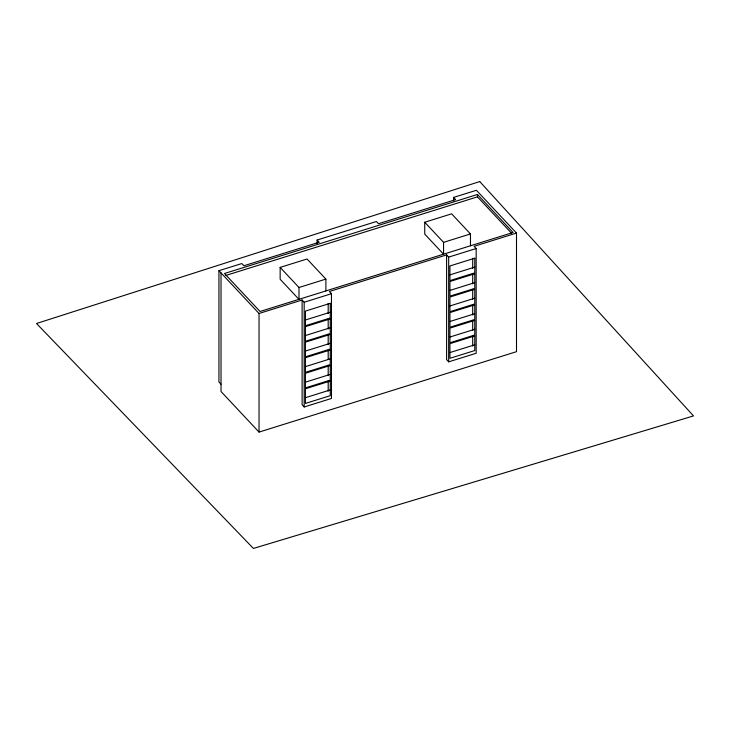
<?xml version="1.0" encoding="UTF-8"?>
<svg xmlns="http://www.w3.org/2000/svg" width="730" height="730" viewBox="0 0 730 730"><rect width="100%" height="100%" fill="white"/><g stroke="black" fill="none" stroke-linecap="round" stroke-linejoin="round"><path stroke-width="1.09" d="M221.026 384.217L218.945 382.009L218.945 270.684L241.822 263.548L243.893 265.757L319.183 242.251L317.103 240.033L376.415 221.509L378.487 223.727L455.62 199.637L453.549 197.419L476.416 190.284L516.502 233.071L516.502 351.677L259.041 432.087L221.026 391.517L221.026 272.901M477.466 194.481L224.466 273.495L260.062 311.482L513.062 232.478L477.466 194.481L477.466 196.854L511.511 233.198M225.552 275.529L477.466 196.854M280.156 267.399L298.99 287.501L298.99 299.364L280.156 279.262L280.156 267.399L307.056 258.995L325.89 279.097L325.89 290.96M424.732 222.239L443.566 242.342L443.566 254.204L424.732 234.102L424.732 222.239L451.633 213.844L470.467 233.947L470.467 245.809M298.99 287.501L325.89 279.097M443.566 242.342L470.467 233.947M218.945 270.684L259.041 313.471L302.111 300.021L304.182 302.238L304.182 406.975L331.466 398.452L331.466 293.715L329.394 291.507L446.605 254.898L448.676 257.106L448.676 361.843L476.17 353.265L476.17 248.529L474.098 246.311L516.502 233.071M304.182 302.238L331.466 293.715M448.676 257.106L476.17 248.529M305.414 320.005L330.261 312.239M449.926 274.872L474.774 267.107M305.414 335.545L330.261 327.779M449.926 290.412L474.774 282.647M305.414 351.084L330.261 343.319M449.926 305.952L474.774 298.187M305.414 366.624L330.261 358.859M449.926 321.483L474.774 313.727M305.414 382.155L330.261 374.399M449.926 337.023L474.774 329.266M305.414 397.695L330.261 389.939M449.926 352.563L474.774 344.806M448.676 361.843L446.605 359.635L446.605 254.898M304.182 406.975L302.111 404.758L302.111 300.021M472.702 258.247L472.702 268.385M472.702 273.777L472.702 283.924M472.702 289.317L472.702 299.464M472.702 304.857L472.702 315.004M472.702 320.397L472.702 330.535M472.702 335.937L472.702 346.075M453.549 197.419L453.549 200.832M328.19 303.379L328.19 313.517M328.19 318.91L328.19 329.057M328.19 334.45L328.19 344.596M328.19 349.989L328.19 359.005M328.19 365.529L328.19 375.667M328.19 381.069L328.19 391.207M317.103 240.033L317.103 243.437M259.041 313.471L259.041 432.087M479.747 181.56L36.5 323.499L253.41 548.44L693.5 415.918L479.747 181.56M330.261 303.333L305.414 311.099L305.414 325.744L330.261 317.979L330.261 303.333M474.774 258.201L449.926 265.966L449.926 280.612L474.774 272.847L474.774 258.201M330.261 318.873L305.414 326.638L305.414 341.284L330.261 333.519L330.261 318.873M474.774 273.741L449.926 281.506L449.926 296.152L474.774 288.387L474.774 273.741M330.261 334.413L305.414 342.169L305.414 356.824L330.261 349.059L330.261 334.413M474.774 289.281L449.926 297.037L449.926 311.692L474.774 303.926L474.774 289.281M330.261 349.953L305.414 357.709L305.414 372.364L330.261 364.599L330.261 349.953M474.774 304.821L449.926 312.577L449.926 327.232L474.774 319.466L474.774 304.821M330.261 365.493L305.414 373.249L305.414 387.895L330.261 380.138L330.261 365.493M474.774 320.361L449.926 328.117L449.926 342.762L474.774 335.006L474.774 320.361M330.261 381.024L305.414 388.789L305.414 403.435L330.261 395.678L330.261 381.024M474.774 335.891L449.926 343.657L449.926 358.302L474.774 350.546L474.774 335.891"/></g></svg>
